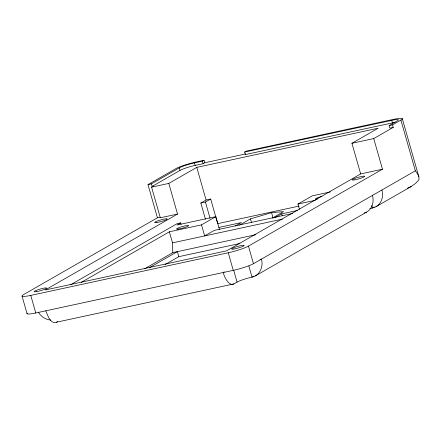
<?xml version="1.0" encoding="UTF-8"?>
<svg xmlns="http://www.w3.org/2000/svg" width="441" height="441" viewBox="0 0 441 441"><rect width="100%" height="100%" fill="white"/><g stroke="black" fill="none" stroke-linecap="round" stroke-linejoin="round"><path stroke-width="0.66" d="M45.759 310.828L48.764 317.873L50.665 320.414A15.6 7.05 77.8 0 0 56.487 322.211L233.895 283.916L237.098 282.075A11.587 1.472 -15.9 0 1 251.916 277.185C259.826 275.575 263.685 266.441 261.397 259.143L260.096 259.424M369.756 208.676A11.587 1.472 -15.9 0 1 372.529 208.02L375.925 206.752L411.084 186.582L415.488 183.489L418.95 179.741L418.889 176.918L402.275 118.618M235.384 226.001L241.343 222.578L218.764 227.451M239.573 225.114L250.466 218.863L271.546 212.639L283.552 211.63L272.422 218.019M275.201 217.617L281.755 213.852L297.692 210.412M418.889 176.918L417.671 173.875L415.356 170.81L400.902 120.068L392.54 124.864L393.256 127.377L373.742 138.573L382.474 169.217L248.459 246.106A15.799 2.007 -15.9 0 1 228.251 252.77L30.765 295.398A15.799 2.007 -15.9 0 1 23.423 294.682L157.437 217.788L147.989 184.63L175.865 168.638A15.799 2.007 -15.9 0 1 196.074 161.974L204.018 160.259L204.734 162.773L203.125 163.694L195.181 165.408A11.852 1.505 -15.9 0 0 180.022 170.408L152.151 186.4L151.434 183.886L179.311 167.894A11.852 1.505 -15.9 0 1 194.464 162.894L202.413 161.18L204.018 160.259M177.536 214.067L45.236 289.974L226.646 250.819L360.661 173.925L351.929 143.281L378.196 128.21L196.785 167.365L168.804 183.417L177.536 214.067L160.315 217.782L151.583 187.138L153.297 186.152L152.151 186.4M395.153 122.311L245.378 154.576L244.661 152.062L246.271 151.136L393.559 119.351A15.799 2.007 -15.9 0 1 400.902 120.068M205.451 219.232L200.837 203.036L206.09 200.021L210.682 199.029L217.694 223.648L299.097 206.079M200.837 203.036L205.429 202.044L210.682 199.029M70.803 284.654L177.034 223.703L180.711 222.909L181.075 224.193M180.711 222.909L177.012 225.031L215.82 216.658L219.552 229.761M81.309 282.328L169.361 231.806L201.509 224.866L215.82 216.658M393.256 127.377L389.811 128.122L389.094 125.608L398.322 120.178A11.813 1.499 -15.9 0 0 394.441 119.798L244.661 152.062M144.736 268.734L172.795 252.632L255.852 234.706M149.317 267.748L177.387 251.64L178.82 256.668L165.083 264.545M56.487 322.206L57.539 321.605M299.433 209.255L297.951 204.051L312.267 195.843L330.331 191.94M224.287 271.888L223.157 272.538L224.486 276.314L226.156 279.583L228.063 282.124A15.6 7.067 77.8 0 0 233.895 283.916M27.232 313.121A15.799 2.007 -15.9 0 0 35.776 312.983L233.256 270.355A15.799 2.007 -15.9 0 0 253.47 263.69L415.356 170.81M253.818 276.138L252.031 277.168L248.856 266.028M374.299 207.011L372.535 208.02L371.785 205.401M255.416 275.89L366.488 212.165A15.606 13.781 60.2 0 0 371.504 206.956A15.915 14.051 60.2 0 0 372.469 195.418M407.308 188.246L411.084 186.582M364.227 213.014L366.488 212.165M204.734 162.773L245.648 153.942M389.094 125.608L392.54 124.864M147.989 184.63L151.434 183.886M351.929 143.281L373.742 138.573M151.583 187.138L168.804 183.417M157.437 217.788L160.061 217.226M360.661 173.925L382.474 169.217M297.951 204.051L315.365 200.291M292.664 213.472L214.304 230.384L204.657 235.924L201.509 224.866M172.795 252.632L172.508 242.859L282.35 219.155M178.82 256.668L239.843 243.493M50.577 320.116C45.484 319.587 40.886 316.484 38.284 312.101M391.724 120.321L392.44 122.835M281.755 213.852L282.273 215.655M271.546 212.639L273.084 218.041M250.466 218.863L251.497 222.462M248.459 246.106L253.47 263.69M233.697 270.305L237.06 282.102M202.413 161.18L203.125 163.694M228.251 252.77L233.256 270.355M196.785 167.365L206.09 200.021M194.464 162.894L195.181 165.408M205.429 202.044L210.043 218.24M179.311 167.894L180.022 170.408M169.361 231.806L172.508 242.859M30.765 295.398L35.776 312.983M22.05 296.126L27.061 313.711M317.548 199.073A6.317 0.805 -15.9 0 1 315.844 198.588A6.317 0.805 -15.9 0 1 321.996 196.355M381.9 190.005A15.915 14.051 60.2 0 1 382.215 197.954A15.6 13.776 60.2 0 1 375.925 206.752M36.338 291.666A6.582 0.838 -15.9 0 0 46.652 288.265A6.582 0.838 -15.9 0 0 38.251 289.649A6.582 0.838 -15.9 0 0 36.338 291.666M233.824 249.044A6.582 0.838 -15.9 0 0 244.138 245.643A6.582 0.838 -15.9 0 0 235.737 247.026A6.582 0.838 -15.9 0 0 233.824 249.044M178.666 229.044A6.317 0.805 -15.9 0 0 188.566 225.781A6.317 0.805 -15.9 0 0 180.501 227.109A6.317 0.805 -15.9 0 0 178.666 229.044M354.327 179.906A6.582 0.838 -15.9 0 0 364.641 176.505A6.582 0.838 -15.9 0 0 356.24 177.888A6.582 0.838 -15.9 0 0 354.327 179.906M156.847 222.529A6.582 0.838 -15.9 0 0 167.161 219.127A6.582 0.838 -15.9 0 0 158.754 220.511A6.582 0.838 -15.9 0 0 156.847 222.529"/></g></svg>
